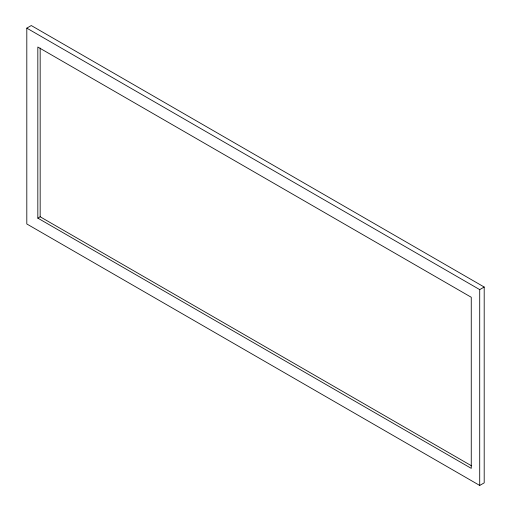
<?xml version="1.0" encoding="UTF-8"?>
<svg xmlns="http://www.w3.org/2000/svg" width="511" height="511" viewBox="0 0 511 511"><rect width="100%" height="100%" fill="white"/><g stroke="black" fill="none" stroke-linecap="round" stroke-linejoin="round"><path stroke-width="0.77" d="M26.808 28.137L31.286 25.55L484.192 287.029L484.192 482.863L479.714 485.45L26.808 223.971L26.808 28.137L479.714 289.616L484.192 287.029M37.827 218.127L471.257 468.363L471.257 297.261L37.827 47.025L37.827 218.127L40.165 216.779L471.525 465.821M479.714 289.616L479.714 485.45M40.165 48.066L40.165 216.779"/></g></svg>
